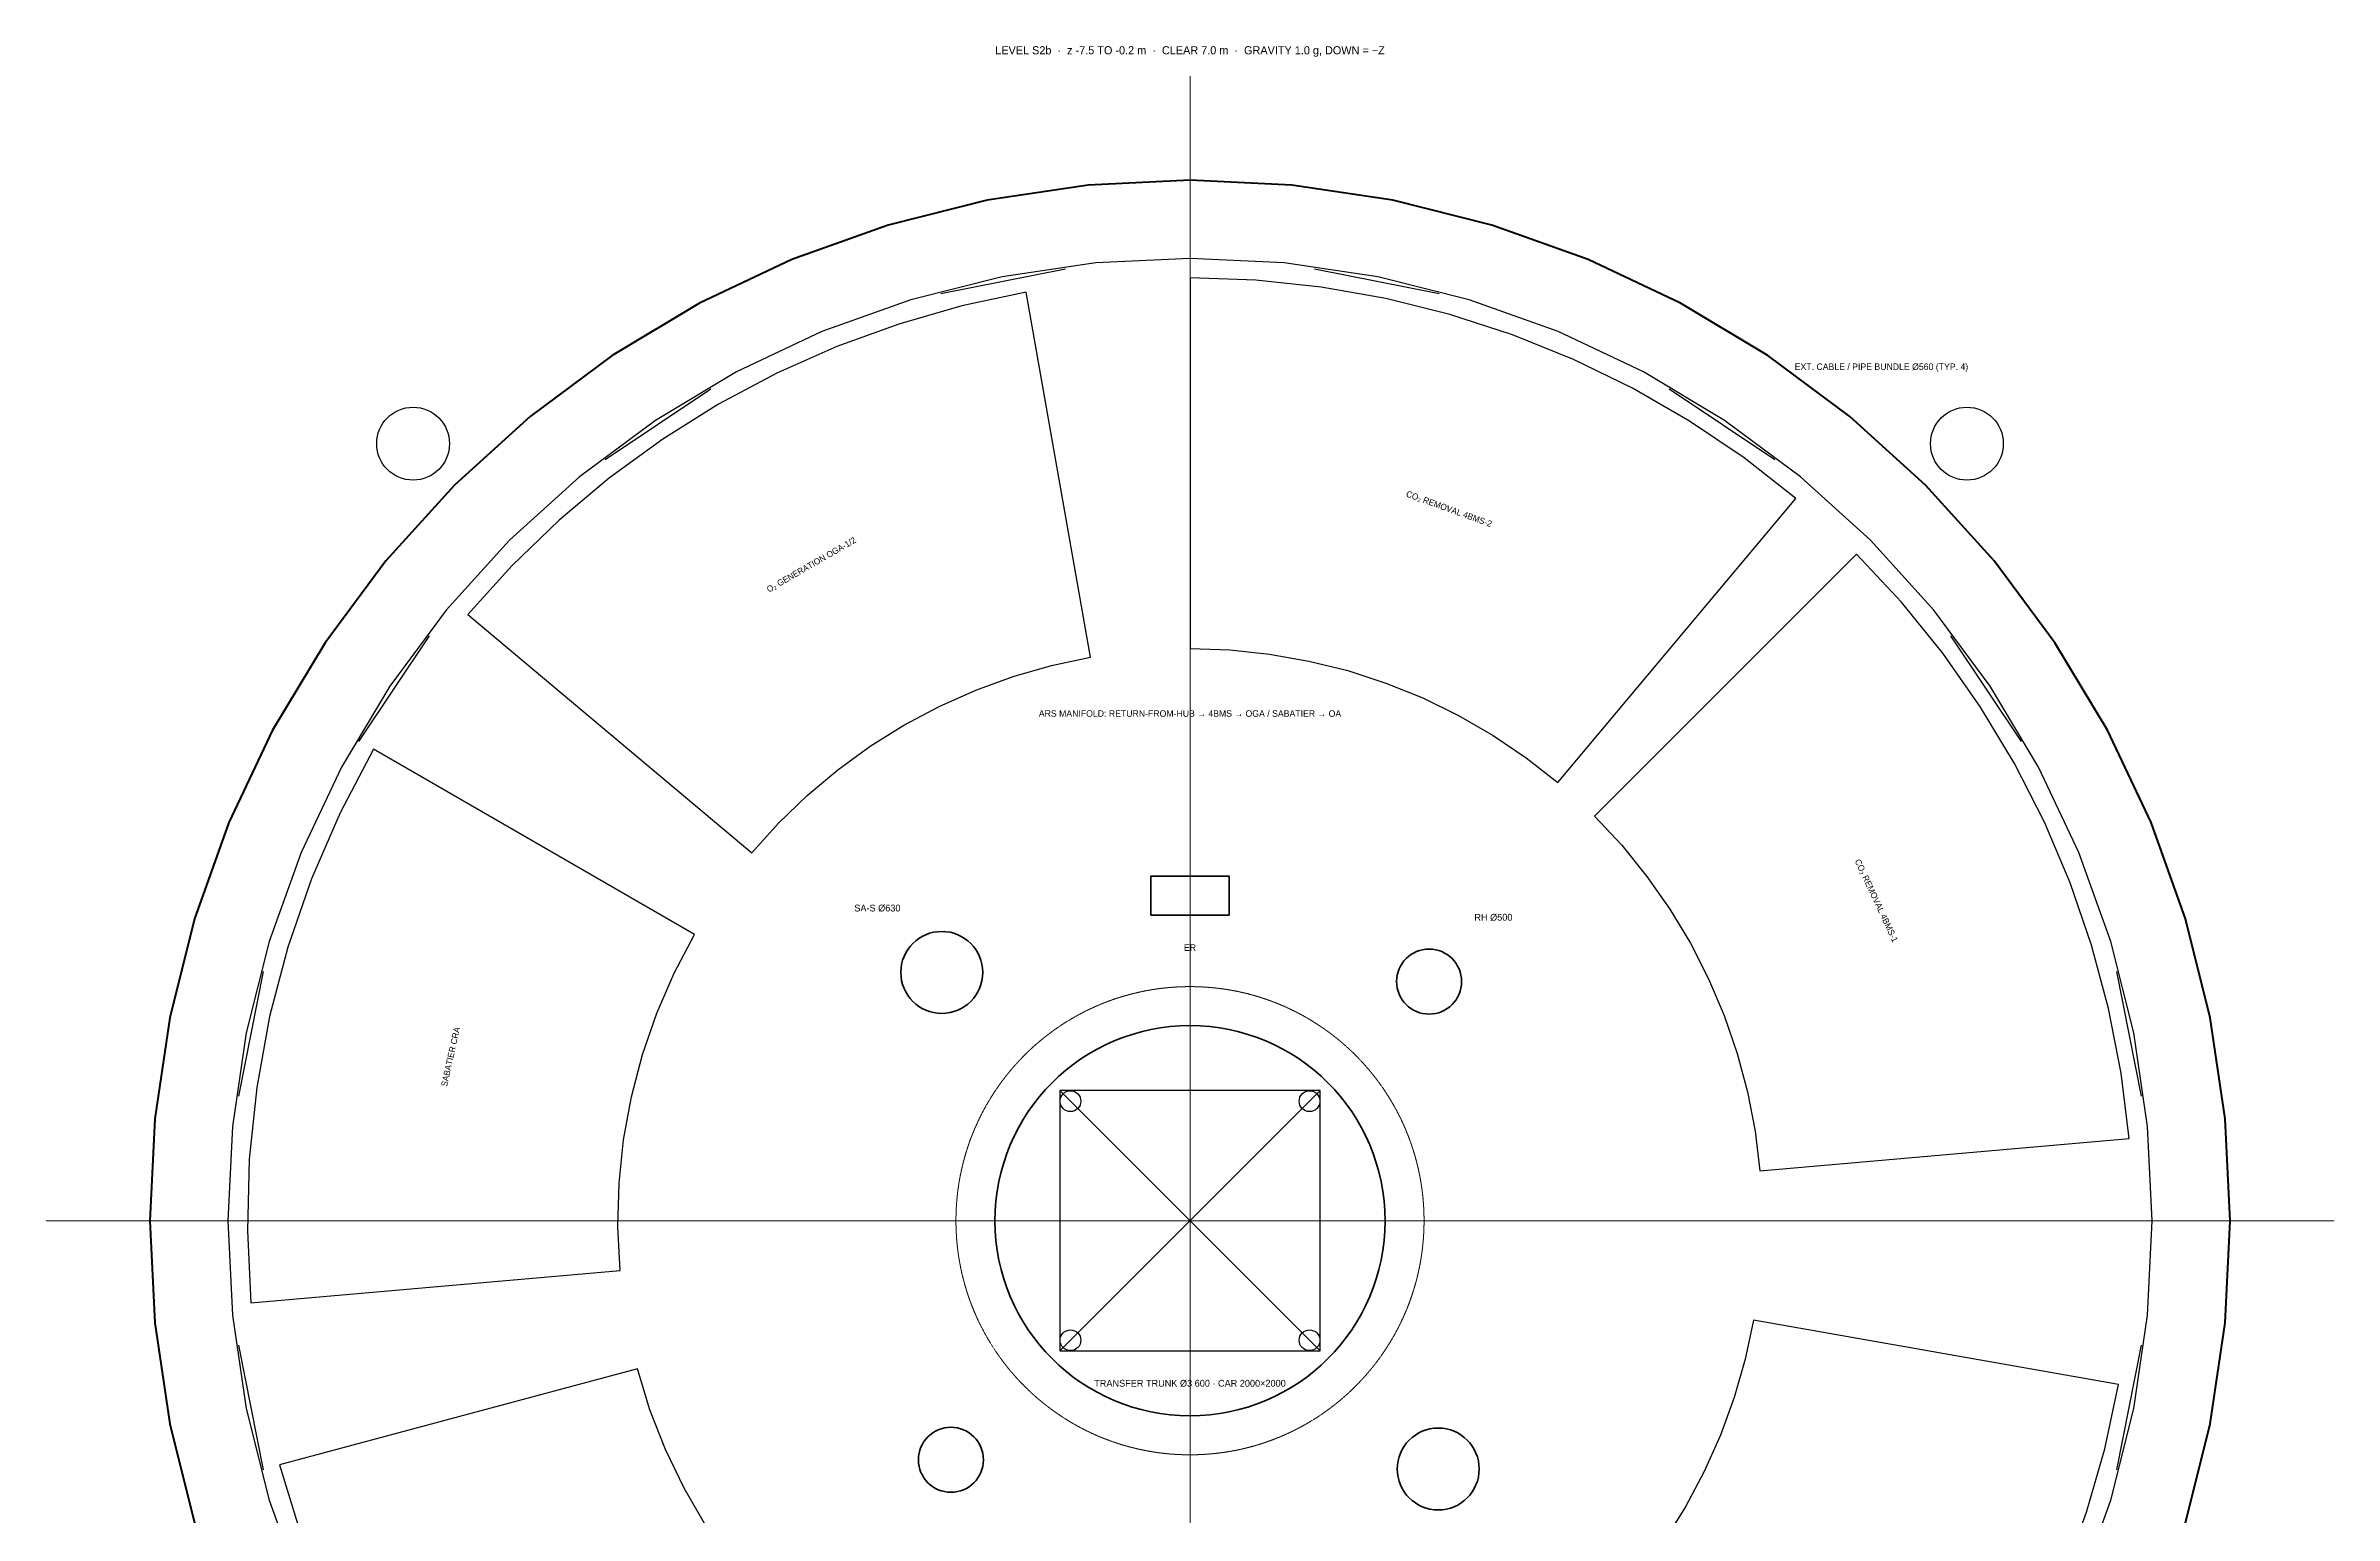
# Model space of a CAD drawing. Header units: millimetres. Extents: x 0 to 221000, y -9500 to 9035.
# Drawn here: x 67800 to 85400, y -2265 to 9035 of the extents above; entities that cross this region are included whole.
import ezdxf
from ezdxf.enums import TextEntityAlignment as Align

# ---------------------------------------------------------------- set-up
doc = ezdxf.new("R2010")
doc.units = ezdxf.units.MM
doc.linetypes.add('CENTER', pattern=[5.08, 3.175, -0.635, 0.635, -0.635])
doc.linetypes.add('DASHED', pattern=[1.524, 1.27, -0.254])
for name, color, linetype, lineweight in [('A-ANNO-NOTE', 7, 'CONTINUOUS', 18), ('A-EQPM', 30, 'CONTINUOUS', 25), ('A-GLAZ', 5, 'CONTINUOUS', 25), ('A-GRID', 9, 'CENTER', 18), ('A-HIDN', 8, 'DASHED', 18), ('A-POCHE', 7, 'CONTINUOUS', 50), ('A-WALL-SHFT', 7, 'CONTINUOUS', 35), ('M-ANNO-TEXT', 7, 'CONTINUOUS', 25), ('M-DUCT-OAIR', 3, 'CONTINUOUS', 35), ('M-DUCT-RETN', 30, 'CONTINUOUS', 35), ('M-DUCT-SUPP', 5, 'CONTINUOUS', 35)]:
    doc.layers.add(name, color=color, linetype=linetype, lineweight=lineweight)
doc.layers.add('A-VOID', color=7, linetype='CONTINUOUS')

msp = doc.modelspace()

# ---------------------------------------------------------------- linework, layer by layer
at = {"layer": 'A-EQPM'}
for p, q in [((75600, -1000), (77600, 1000)), ((75600, 1000), (77600, -1000))]:
    msp.add_line(p, q, dxfattribs=at)
for points in [[(81260.21017, 5553.82221), (80861.44308, 5865.37321), (80441.91467, 6148.3487), (80003.66883, 6401.37005), (79548.84066, 6623.20457), (79079.64604, 6812.7715), (78598.37083, 6969.1473), (78107.35976, 7091.57011), (77609.00498, 7179.4435), (77105.73443, 7232.33936), (76600, 7250), (76600, 4400), (76906.92848, 4389.28182), (77212.36164, 4357.1795), (77514.81144, 4303.84944), (77812.80437, 4229.55146), (78104.88863, 4134.64753), (78389.64123, 4019.60001), (78665.67488, 3884.96941), (78931.64476, 3731.41162), (79186.25511, 3559.67478), (79428.26548, 3370.59555)], [(75341.05071, 7139.85621), (74846.06626, 7034.64402), (74359.62679, 6895.15974), (73884.1022, 6722.08295), (73421.80919, 6516.25684), (72975, 6278.68418), (72545.85145, 6010.5224), (72136.4543, 5713.07796), (71748.8031, 5387.79998), (71384.78645, 5036.27319), (71046.17779, 4660.21017), (73229.40445, 2828.26548), (73434.90488, 3056.49683), (73655.82533, 3269.83723), (73891.08951, 3467.24732), (74139.55122, 3647.76532), (74400, 3810.51178), (74671.16695, 3954.6938), (74951.73099, 4079.60896), (75240.32522, 4184.64867), (75535.54366, 4269.3012), (75835.94802, 4333.15411)], [(83822.41156, 631.87913), (83760.74047, 1134.14987), (83664.18297, 1630.89514), (83533.20948, 2119.69486), (83368.45809, 2598.16763), (83170.73146, 3063.9824), (82940.99288, 3514.86975), (82680.36162, 3948.633), (82390.10745, 4363.15892), (82071.64446, 4756.42796), (81726.52416, 5126.52416), (79711.26984, 3111.26984), (79920.72215, 2886.65973), (80113.99624, 2647.9861), (80290.1505, 2396.41175), (80448.32671, 2133.16233), (80587.75426, 1859.52035), (80707.75388, 1576.81898), (80807.74093, 1286.4355), (80887.22829, 989.78464), (80945.8287, 688.31165), (80983.25667, 383.48527)], [(70321.31582, 3625), (70063.08167, 3135.47425), (69842.94295, 2627.67578), (69662.18257, 2104.56391), (69521.85395, 1569.1872), (69422.77489, 1024.66568), (69365.52281, 474.17269), (69350.43134, -79.08366), (69377.58844, -631.87913), (72216.74333, -383.48527), (72200.26178, -47.9956), (72209.42074, 287.77377), (72244.16683, 621.86607), (72304.29757, 952.3343), (72389.46252, 1277.25258), (72499.16538, 1594.72737), (72632.76681, 1902.90851), (72789.48822, 2200)], [(75600, -1000), (77600, -1000), (77600, 1000), (75600, 1000)], [(81260.21017, -5553.82221), (81636.27319, -5215.21355), (81987.79998, -4851.1969), (82313.07796, -4463.5457), (82610.5224, -4054.14855), (82878.68418, -3625), (83116.25684, -3178.19081), (83322.08295, -2715.8978), (83495.15974, -2240.37321), (83634.64402, -1753.93374), (83739.85621, -1258.94929), (80933.15411, -764.05198), (80869.3012, -1064.45634), (80784.64867, -1359.67478), (80679.60896, -1648.26901), (80554.6938, -1928.83305), (80410.51178, -2200), (80247.76532, -2460.44878), (80067.24732, -2708.91049), (79869.83723, -2944.17467), (79656.49683, -3165.09512), (79428.26548, -3370.59555)], [(69597.03776, -1876.43808), (69756.84586, -2394.5232), (69954.92364, -2899.21718), (70190.1634, -3387.69755), (70461.24956, -3857.23255), (70766.6661, -4305.19635), (71104.70501, -4729.08373), (71473.47584, -5126.52416), (73488.73016, -3111.26984), (73264.92442, -2870.06461), (73059.76977, -2612.80882), (72874.41352, -2340.94114), (72709.89227, -2055.98196), (72567.12607, -1759.52491), (72446.91335, -1453.22787), (72349.92636, -1138.8038)]]:
    msp.add_lwpolyline(points, close=True, dxfattribs=at)
for centre, radius in [((70624.9477, 5975.0523), 280), ((82575.0523, 5975.0523), 280), ((75680.76118, 919.23882), 80), ((77519.23882, 919.23882), 80), ((75680.76118, -919.23882), 80), ((77519.23882, -919.23882), 80)]:
    msp.add_circle(centre, radius, dxfattribs=at)
at = {"layer": 'A-GLAZ'}
for p, q in [((75643.10223, 7317.70091), (74683.69536, 7126.86302)), ((78516.30464, 7126.86302), (77556.89777, 7317.70091)), ((72915.57884, 6394.48518), (72102.23296, 5851.02484)), ((81097.76704, 5851.02484), (80284.42116, 6394.48518)), ((70748.97516, 4497.76704), (70205.51482, 3684.42116)), ((82994.48518, 3684.42116), (82451.02484, 4497.76704)), ((69473.13698, 1916.30464), (69282.29909, 956.89777)), ((83917.70091, 956.89777), (83726.86302, 1916.30464)), ((69282.29909, -956.89777), (69473.13698, -1916.30464)), ((83726.86302, -1916.30464), (83917.70091, -956.89777))]:
    msp.add_line(p, q, dxfattribs=at)
at = {"layer": 'A-GRID'}
for q in [(76600, 8800), (67800, 0), (85400, 0), (76600, -8800)]:
    msp.add_line((76600, 0), q, dxfattribs=at)
at = {"layer": 'A-HIDN'}
msp.add_circle((76600, 0), 1800, dxfattribs=at)
at = {"layer": 'A-POCHE'}
msp.add_lwpolyline([(84255.52269, -2322.27742), (84446.28224, -1560.72258), (84561.47781, -784.13712), (84600, 0), (84561.47781, 784.13712), (84446.28224, 1560.72258), (84255.52269, 2322.27742), (83991.03626, 3061.46746), (83655.37011, 3771.17389), (83251.7569, 4444.56186), (82784.08363, 5075.14627), (82256.85425, 5656.85425), (81675.14627, 6184.08363), (81044.56186, 6651.7569), (80371.17389, 7055.37011), (79661.46746, 7391.03626), (78922.27742, 7655.52269), (78160.72258, 7846.28224), (77384.13712, 7961.47781), (76600, 8000), (75815.86288, 7961.47781), (75039.27742, 7846.28224), (74277.72258, 7655.52269), (73538.53254, 7391.03626), (72828.82611, 7055.37011), (72155.43814, 6651.7569), (71524.85373, 6184.08363), (70943.14575, 5656.85425), (70415.91637, 5075.14627), (69948.2431, 4444.56186), (69544.62989, 3771.17389), (69208.96374, 3061.46746), (68944.47731, 2322.27742), (68753.71776, 1560.72258), (68638.52219, 784.13712), (68600, 0), (68638.52219, -784.13712), (68753.71776, -1560.72258), (68944.47731, -2322.27742)], dxfattribs=at)
at = {"layer": 'A-VOID'}
msp.add_lwpolyline([(83436.70854, -2831.8574), (83681.35848, -2148.10661), (83857.81107, -1443.66838), (83964.36698, -725.32684), (84000, 0), (83964.36698, 725.32684), (83857.81107, 1443.66838), (83681.35848, 2148.10661), (83436.70854, 2831.8574), (83126.21736, 3488.33585), (82752.87513, 4111.21972), (82320.27735, 4694.5103), (81832.59018, 5232.59018), (81294.5103, 5720.27735), (80711.21972, 6152.87513), (80088.33585, 6526.21736), (79431.8574, 6836.70854), (78748.10661, 7081.35848), (78043.66838, 7257.81107), (77325.32684, 7364.36698), (76600, 7400), (75874.67316, 7364.36698), (75156.33162, 7257.81107), (74451.89339, 7081.35848), (73768.1426, 6836.70854), (73111.66415, 6526.21736), (72488.78028, 6152.87513), (71905.4897, 5720.27735), (71367.40982, 5232.59018), (70879.72265, 4694.5103), (70447.12487, 4111.21972), (70073.78264, 3488.33585), (69763.29146, 2831.8574), (69518.64152, 2148.10661), (69342.18893, 1443.66838), (69235.63302, 725.32684), (69200, 0), (69235.63302, -725.32684), (69342.18893, -1443.66838), (69518.64152, -2148.10661), (69763.29146, -2831.8574)], dxfattribs=at)
at = {"layer": 'A-WALL-SHFT'}
msp.add_lwpolyline([(76300, 2350), (76900, 2350), (76900, 2650), (76300, 2650)], close=True, dxfattribs=at)
msp.add_circle((76600, 0), 1500, dxfattribs=at)
at = {"layer": 'M-DUCT-OAIR'}
msp.add_circle((74761.52237, -1838.47763), 250, dxfattribs=at)
at = {"layer": 'M-DUCT-RETN'}
for centre, radius in [((78438.47763, 1838.47763), 250), ((78509.18831, -1909.18831), 315)]:
    msp.add_circle(centre, radius, dxfattribs=at)
at = {"layer": 'M-DUCT-SUPP'}
msp.add_circle((74690.81169, 1909.18831), 315, dxfattribs=at)

# ---------------------------------------------------------------- texts
at = {"layer": 'A-ANNO-NOTE'}
for s, height, p in [('LEVEL S2b  ·  z -7.5 TO -0.2 m  ·  CLEAR 7.0 m  ·  GRAVITY 1.0 g, DOWN = −Z', 62.5, (76600, 9000)), ('EXT. CABLE / PIPE BUNDLE Ø560 (TYP. 4)', 50, (81917.7573, 6566.88337)), ('ARS MANIFOLD: RETURN-FROM-HUB → 4BMS → OGA / SABATIER → OA', 50, (76600, 3900)), ('ER', 50, (76600, 2100)), ('TRANSFER TRUNK Ø3 600 · CAR 2000×2000', 52.5, (76600, -1250))]:
    msp.add_text(s, height=height, dxfattribs=at).set_placement(p, align=Align.MIDDLE_CENTER)
for s, rotation, p in [('CO₂ REMOVAL 4BMS-2', -20, (78592.26733, 5473.70952)), ('O₂ GENERATION OGA-1/2', 30, (73687.5, 5044.59798)), ('CO₂ REMOVAL 4BMS-1', -65, (81879.24286, 2461.75137)), ('SABATIER CRA', 77.5, (70913.07576, 1260.76075))]:
    msp.add_text(s, height=47.5, rotation=rotation, dxfattribs=at).set_placement(p, align=Align.MIDDLE_CENTER)
at = {"layer": 'M-ANNO-TEXT'}
for s, p in [('SA-S Ø630', (74195.83694, 2404.16306)), ('RH Ø500', (78933.45238, 2333.45238))]:
    msp.add_text(s, height=52.5, dxfattribs=at).set_placement(p, align=Align.MIDDLE_CENTER)

doc.saveas('drawing.dxf')
